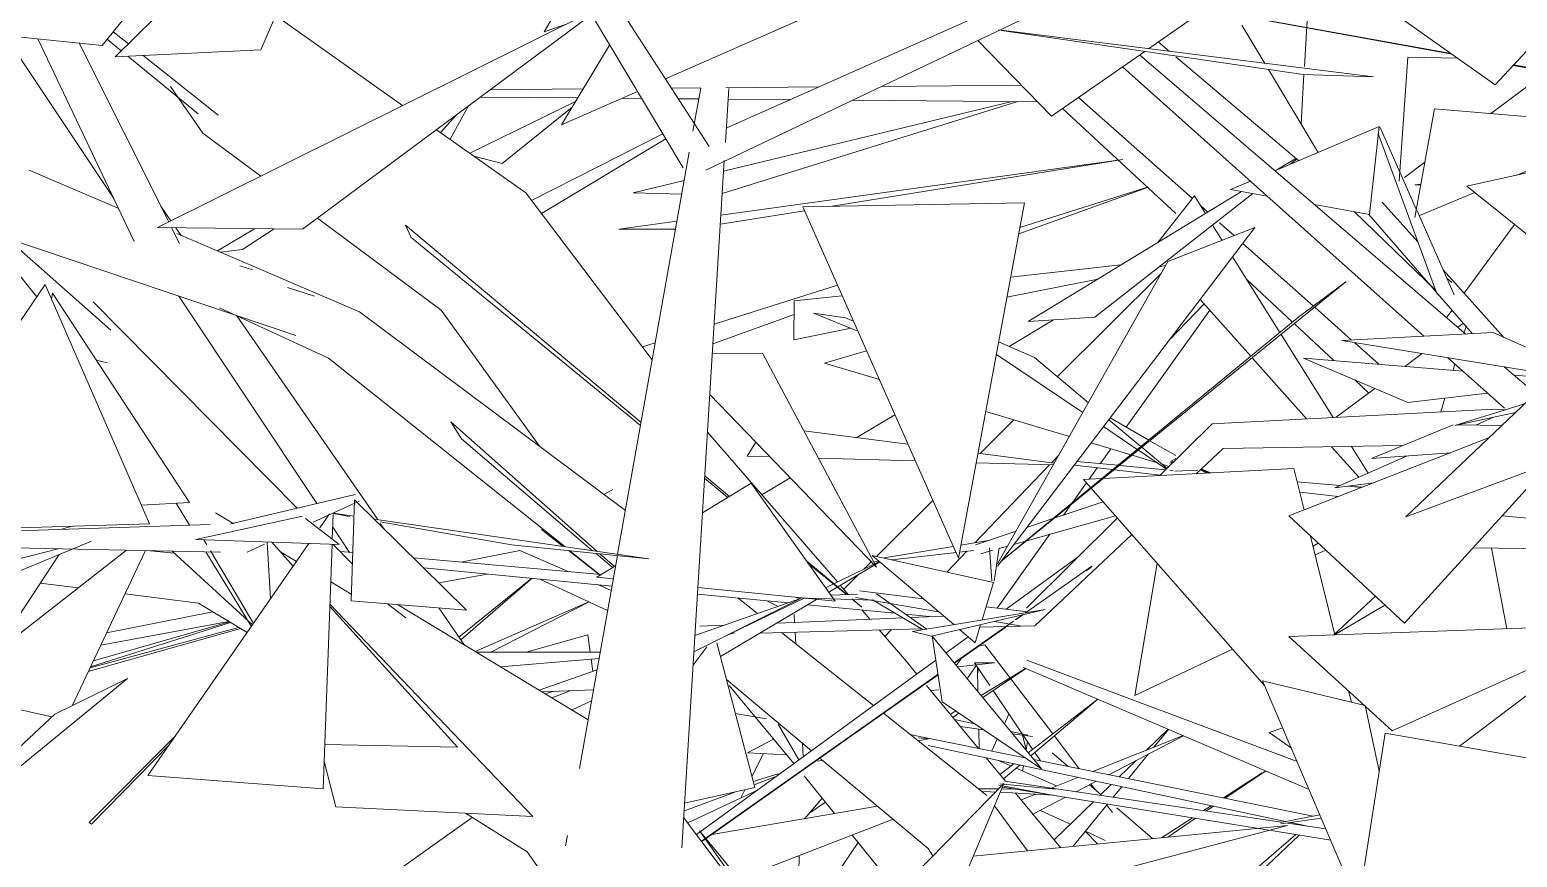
# Model space of a CAD drawing. Header units: millimetres. Extents: x 78096 to 288885, y -20632 to 149556.
# Drawn here: x 249843.1 to 250220.4, y 93831.7 to 94041.6 of the extents above; entities that cross this region are included whole.
import ezdxf

# ---------------------------------------------------------------- set-up
doc = ezdxf.new("R2010")
doc.units = ezdxf.units.MM
doc.layers.add('G-IMPT', color=8, linetype='Continuous', lineweight=9)
doc.layers.add('L-PLNT', color=71, linetype='Continuous', lineweight=9)

# ---------------------------------------------------------------- blocks, each defined once
blk = doc.blocks.new('ZZ-V - Tree Broadleaf 2 - 3dtree rotund SIMPLU-4826084-TOMH A-A')
at = {"layer": 'G-IMPT'}
for p, q in [((24518.36, 94027.67), (24562.38, 94074.97)), ((24307.91, 94029.13), (24378.81, 94060.38)), ((24430.41, 94036.8), (24457.58, 94055.72)), ((24284.3, 94053.43), (24277.11, 94041.05)), ((24492.95, 94045.67), (24518.36, 94027.67)), ((24277.11, 94041.05), (24282.8, 94043.06)), ((24454.13, 94042.79), (24459.95, 94033.09)), ((24470.64, 94043.99), (24469.96, 94032.28)), ((24293.72, 94037.72), (24281.49, 94017.49)), ((24405.81, 94019.66), (24387.12, 94038.89)), ((24432.91, 94038.54), (24435.76, 94036.13)), ((24405.81, 94019.66), (24429.45, 94036.13)), ((24428.13, 94035.21), (24510.92, 93964.44)), ((24437.35, 94034.78), (24468.52, 94008.4)), ((24494.04, 94003.21), (24496.23, 94034.62)), ((24508.81, 94034.43), (24496.23, 94034.62)), ((24423.85, 94032.23), (24500.27, 93963.88)), ((24460.87, 94031.55), (24473.48, 94010.51)), ((24469.85, 94030.26), (24469.12, 94017.78)), ((24281.49, 94017.49), (24300.76, 94025.98)), ((24528.53, 94028.71), (24517.19, 94020.32)), ((24497.98, 93993.99), (24502.97, 94021.53)), ((24537.94, 94018.56), (24502.97, 94021.53)), ((24488.92, 94017.07), (24462.49, 94005.84)), ((24486.48, 93994.76), (24488.92, 94017.07)), ((24488.72, 94015.26), (24503.67, 93974.46)), ((24489.18, 94016.85), (24498.36, 93996.09)), ((24575.28, 94016.35), (24511.21, 94001.9)), ((24543.25, 94012.82), (24523.87, 94004.76)), ((24463, 94006.06), (24467.82, 94008.99)), ((24468.05, 94008.8), (24466.38, 94007.49)), ((24500.52, 94008), (24495.35, 94004.18)), ((24456.29, 94003.21), (24451.24, 94001.06)), ((24399.91, 93967.63), (24453.99, 94000.57)), ((24456.87, 94000.05), (24416.82, 93968.72)), ((24432.77, 93987.64), (24442.05, 93999.45)), ((24442.05, 93999.45), (24444.85, 93995)), ((24460.55, 93999.4), (24451.24, 94001.06)), ((24513.19, 94000.31), (24499.18, 93994.48)), ((24534.22, 93983.43), (24511.21, 94001.9)), ((24342.72, 93996.71), (24398.95, 93997.72)), ((24342.72, 93996.71), (24382.22, 93907.57)), ((24398.95, 93997.72), (24382.22, 93907.57)), ((24486.48, 93994.76), (24472.53, 93997.26)), ((24482.72, 93995.44), (24503.31, 93975.45)), ((24489.72, 93997.88), (24498.78, 93987.81)), ((24498.54, 93995.69), (24507.95, 93974.42)), ((24241.93, 93992.03), (24301.7, 93942.02)), ((24241.93, 93992.03), (24243.38, 93988.9)), ((24446.68, 93992.08), (24449.11, 93988.2)), ((24486.32, 93994.79), (24512.65, 93964.53)), ((24301.55, 93941.2), (24243.38, 93988.9)), ((24457.4, 93991.44), (24392.08, 93905.59)), ((24435.34, 93982.83), (24457.4, 93991.44)), ((24451.74, 93984), (24463.76, 93964.86)), ((24435.34, 93982.83), (24392.15, 93906.14)), ((24505.16, 93980.72), (24520.56, 93963.6)), ((24480.52, 93977.64), (24392.98, 93906.77)), ((24480.52, 93977.64), (24468.15, 93968.47)), ((24506.1, 93978.6), (24507.38, 93977.51)), ((24443.53, 93973.21), (24456.38, 93958.81)), ((24353.54, 93968.58), (24345.43, 93969.74)), ((24345.43, 93969.74), (24356.68, 93965.2)), ((24353.54, 93968.58), (24355.56, 93967.72)), ((24393.07, 93906.87), (24468.15, 93968.47)), ((24399.91, 93967.63), (24416.82, 93968.72)), ((24510.32, 93967.2), (24508.9, 93966.16)), ((24511.02, 93966.4), (24510.53, 93964.76)), ((24401.46, 93958.45), (24392.41, 93962.48)), ((24464.09, 93964.33), (24477.29, 93943.29)), ((24319.76, 93959.38), (24332.48, 93959.55)), ((24332.48, 93959.55), (24361.38, 93905.33)), ((24348.2, 93957.04), (24358.92, 93960.15)), ((24391.82, 93959.28), (24413.75, 93944.5)), ((24401.46, 93958.45), (24415.17, 93947.02)), ((24456.75, 93958.39), (24470.54, 93942.94)), ((24496.24, 93947.07), (24469.73, 93958.33)), ((24469.73, 93958.33), (24510.13, 93955.06)), ((24499.86, 93959.47), (24495.49, 93956.24)), ((24506.38, 93958.41), (24520.71, 93945.6)), ((24348.2, 93957.04), (24362.14, 93952.87)), ((24508.16, 93956.82), (24507.7, 93955.26)), ((24520.69, 93956.08), (24528.56, 93949.35)), ((24523.11, 93954.01), (24532.65, 93953.24)), ((24487.88, 93950.61), (24478.02, 93943.33)), ((24319.12, 93949.12), (24361.38, 93905.33)), ((24496.24, 93947.07), (24516.42, 93949.43)), ((24505.58, 93948.16), (24504.55, 93944.71)), ((24389.13, 93944.8), (24410.35, 93938.46)), ((24420.33, 93942.71), (24428.48, 93935.92)), ((24420.66, 93943.15), (24430.47, 93937.55)), ((24518.12, 93945.42), (24446.58, 93941.68)), ((24513.46, 93941.33), (24517.97, 93943.34)), ((24521.01, 93945.24), (24518.12, 93945.42)), ((24253.42, 93942.19), (24256.13, 93937.88)), ((24253.42, 93942.19), (24290.57, 93909.32)), ((24342.96, 93939.89), (24369.4, 93936.49)), ((24419, 93940.96), (24427.58, 93935.18)), ((24446.58, 93941.68), (24433.33, 93928.53)), ((24256.13, 93937.88), (24289.38, 93909.49)), ((24330.77, 93937.05), (24328.63, 93933.44)), ((24415.84, 93936.81), (24425.9, 93933.81)), ((24427.85, 93935), (24435, 93930.18)), ((24428.73, 93935.71), (24435.16, 93930.34)), ((24430.78, 93937.37), (24437.35, 93933.62)), ((24449.34, 93935.42), (24442.53, 93929.01)), ((24494.98, 93936.14), (24449.34, 93935.42)), ((24476.86, 93935.86), (24483.78, 93928.11)), ((24481.9, 93935.94), (24486.15, 93929.16)), ((24334.42, 93933.28), (24328.63, 93933.44)), ((24371.29, 93932.24), (24346.67, 93932.93)), ((24406.29, 93931.25), (24386.72, 93931.8)), ((24387.16, 93934.21), (24406.55, 93931.71)), ((24421.33, 93930.05), (24411.58, 93931.22)), ((24412.24, 93932.08), (24422.65, 93931.14)), ((24426.25, 93933.7), (24432.58, 93931.81)), ((24433.86, 93931.43), (24435.7, 93930.88)), ((24435.8, 93931.65), (24436.57, 93932.08)), ((24435.99, 93932.07), (24437.35, 93932.84)), ((24477.7, 93925.4), (24495.87, 93933.49)), ((24323.72, 93923.02), (24317.81, 93927.87)), ((24317.85, 93928.5), (24324.11, 93923.26)), ((24418.53, 93927.76), (24413.97, 93927.52)), ((24459.86, 93875.26), (24413.97, 93927.52)), ((24467.33, 93930.3), (24418.94, 93927.78)), ((24433.41, 93928.61), (24421.69, 93930.01)), ((24423.04, 93931.1), (24434.84, 93930.03)), ((24435.85, 93929.94), (24436.64, 93929.8)), ((24437.14, 93929.65), (24442.96, 93929.88)), ((24443.62, 93930.04), (24445.18, 93929.15)), ((24443.66, 93930.08), (24445.88, 93929.18)), ((24443.8, 93930.21), (24446.18, 93929.2)), ((24467.33, 93930.3), (24469.9, 93919.82)), ((24292.27, 93923.76), (24294.51, 93925.02)), ((24317.26, 93919.09), (24329.61, 93926.61)), ((24329.61, 93926.61), (24350.94, 93896.67)), ((24468.14, 93926.99), (24479.05, 93926)), ((24478.58, 93923.2), (24468.79, 93924.37)), ((24477.7, 93925.4), (24487.47, 93926.66)), ((24480.99, 93925.82), (24484.49, 93925.5)), ((24482.5, 93925.77), (24484.74, 93925.6)), ((24406.52, 93917.73), (24418.89, 93921.91)), ((24396.27, 93911.09), (24422.03, 93918.34)), ((24422.52, 93917.79), (24399.46, 93894.89)), ((24399.52, 93915.36), (24406.16, 93917.61)), ((24520.07, 93918.32), (24544.68, 93916.01)), ((24276.44, 93914.9), (24281.96, 93910.56)), ((24386.56, 93910.98), (24396.83, 93914.45)), ((24426.18, 93913.61), (24401.59, 93890.45)), ((24471.53, 93913.18), (24477.68, 93888.16)), ((24137.5, 93883.38), (24171.15, 93909.64)), ((24176, 93909.54), (24157.36, 93870.18)), ((24225.36, 93909.27), (24228.53, 93908.99)), ((24283.29, 93909.52), (24290.94, 93903.51)), ((24290.18, 93908.82), (24294.43, 93905.19)), ((24291.27, 93908.7), (24294.91, 93905.48)), ((24363.33, 93907.64), (24380.89, 93910.58)), ((24365.3, 93907.2), (24381.72, 93909.06)), ((24382.51, 93909.15), (24386.06, 93909.56)), ((24382.84, 93910.9), (24389.74, 93912.06)), ((24387.87, 93908.73), (24390.96, 93909.6)), ((24390.7, 93901.81), (24390.09, 93910.18)), ((24391.3, 93901.8), (24392.57, 93910.18)), ((24392.46, 93910.02), (24394.69, 93910.65)), ((24472.16, 93910.62), (24473.44, 93911.42)), ((24472.71, 93908.41), (24475.42, 93909.58)), ((24243.97, 93907.64), (24291.58, 93903.46)), ((24246.54, 93905.11), (24294.3, 93900.53)), ((24290.47, 93902.78), (24295.22, 93905.67)), ((24343.63, 93906.93), (24353.87, 93898.36)), ((24353.79, 93898.36), (24344.03, 93906.36)), ((24348.49, 93900.1), (24362.22, 93906.72)), ((24362.25, 93906.69), (24349.29, 93898.98)), ((24360.35, 93908.31), (24381.01, 93890.74)), ((24360.35, 93908.31), (24391.08, 93901.4)), ((24360.87, 93906.7), (24362.09, 93906.83)), ((24394.3, 93894.64), (24412.62, 93907.96)), ((24416.01, 93905.59), (24399.2, 93893.75)), ((24399.26, 93893.76), (24416.01, 93905.59)), ((24414.65, 93904.41), (24416.1, 93905.44)), ((24426.93, 93872.74), (24432.65, 93906.25)), ((24290.47, 93902.78), (24294.63, 93902.36)), ((24388.2, 93891.93), (24391.08, 93901.4)), ((24315.08, 93883.86), (24342.1, 93897.33)), ((24342.1, 93897.33), (24315.33, 93887.96)), ((24315.98, 93898.46), (24339.01, 93896.25)), ((24316.09, 93900.19), (24350.94, 93896.67)), ((24346.22, 93897.15), (24321.8, 93882.61)), ((24322.39, 93887.51), (24343.04, 93897.47)), ((24360.77, 93896.98), (24341.13, 93897.57)), ((24349.82, 93898.24), (24356.6, 93898.45)), ((24355.21, 93897.24), (24357.7, 93895.16)), ((24357.7, 93895.16), (24355.22, 93897.19)), ((24356.11, 93897.61), (24377.17, 93894.01)), ((24357.12, 93899.32), (24373.32, 93897.28)), ((24374.2, 93889.61), (24361.43, 93898.57)), ((24333.62, 93896.77), (24336.43, 93895.35)), ((24343.92, 93895.78), (24366.1, 93893.65)), ((24373.24, 93889.45), (24360.43, 93896.99)), ((24368.81, 93893.39), (24375.68, 93892.73)), ((24370.56, 93889.01), (24404.17, 93894.57)), ((24404.17, 93894.57), (24375.34, 93887.82)), ((24389.22, 93895.28), (24399.79, 93893.95)), ((24322.81, 93890.58), (24316.59, 93890.32)), ((24372.84, 93889.69), (24331.87, 93888.6)), ((24368.18, 93892.43), (24336.43, 93891.13)), ((24340.49, 93893.31), (24340.62, 93891.3)), ((24378.52, 93892.85), (24370.08, 93892.51)), ((24396.15, 93891.6), (24381.15, 93881.03)), ((24381.18, 93880.99), (24396.18, 93891.59)), ((24381.22, 93880.93), (24394.22, 93890.06)), ((24386.43, 93886.12), (24387.84, 93890.74)), ((24401.59, 93890.45), (24387.64, 93890.08)), ((24391.38, 93891.57), (24397.87, 93890.46)), ((24398.47, 93893.24), (24396.61, 93891.92)), ((24396.71, 93891.96), (24398.54, 93893.25)), ((24288.19, 93888.15), (24272.53, 93883.72)), ((24288.19, 93888.15), (24288.79, 93883.73)), ((24330.53, 93849.39), (24320.89, 93886.08)), ((24323.8, 93888.21), (24325.45, 93888.63)), ((24340.78, 93888.84), (24340.98, 93885.83)), ((24370.56, 93889.01), (24375.34, 93887.82)), ((24378.1, 93871.12), (24375.54, 93887.83)), ((24403.29, 93854.15), (24375.54, 93887.83)), ((24379.06, 93883.56), (24384.66, 93887.63)), ((24382.48, 93889.49), (24386.43, 93886.12)), ((24259.92, 93883.71), (24291.31, 93883.73)), ((24266.05, 93880.01), (24291.02, 93882.14)), ((24318.35, 93885.1), (24314.86, 93880.35)), ((24426.93, 93872.74), (24451.77, 93884.47)), ((24290.51, 93879.27), (24275.8, 93874.12)), ((24289.02, 93881.97), (24289.44, 93878.89)), ((24315.74, 93837.53), (24376.48, 93881.69)), ((24377.03, 93878.13), (24317.01, 93835.84)), ((24317.02, 93835.83), (24377.05, 93878)), ((24317.1, 93835.73), (24377.04, 93878.06)), ((24130.18, 93872.27), (24152.23, 93867.33)), ((24289.6, 93874.16), (24276.48, 93873.71)), ((24277.37, 93873.17), (24279.28, 93873.81)), ((24279.04, 93872.16), (24283.72, 93873.96)), ((24284.21, 93869.09), (24289.12, 93871.45)), ((24378.1, 93871.12), (24403.29, 93854.15)), ((24481.18, 93873.93), (24481.89, 93871.05)), ((24325.59, 93868.18), (24333.49, 93866.84)), ((24336.43, 93865.53), (24341.73, 93856.43)), ((24342.62, 93860.62), (24342.84, 93857.23)), ((24369.91, 93862.88), (24399.09, 93856.98)), ((24374.65, 93861.73), (24371.97, 93861.24)), ((24372.1, 93862), (24374.65, 93861.73)), ((24374.54, 93860.04), (24465.18, 93840.82)), ((24490.44, 93863.17), (24484.08, 93822.23)), ((24490.44, 93863.17), (24617.88, 93841.06)), ((24346.39, 93856.08), (24347.59, 93856.25)), ((24401.33, 93856.53), (24472.23, 93842.19)), ((24330.11, 93850.99), (24336.43, 93852.93)), ((24335.92, 93852.2), (24330.34, 93850.11)), ((24330.53, 93849.39), (24312.7, 93845.45)), ((24325.46, 93848.27), (24312.71, 93843.48)), ((24313.52, 93840.47), (24331.2, 93848.77)), ((24361.25, 93817.26), (24393.71, 93850.4)), ((24373.02, 93801.34), (24393.71, 93850.4)), ((24387.29, 93849.1), (24392.4, 93849.06)), ((24388.08, 93848.47), (24391.63, 93848.28)), ((24392.49, 93849.99), (24405.98, 93847.5)), ((24406.79, 93848.97), (24392.69, 93850.35)), ((24392.79, 93848.22), (24406.32, 93847.49)), ((24393.14, 93849.06), (24396.22, 93849.04)), ((24393.48, 93849.51), (24476.64, 93836.08)), ((24394, 93851.05), (24464.2, 93840.63)), ((24319.61, 93837.5), (24361.64, 93844.69)), ((24347.64, 93846.74), (24343.24, 93841.54)), ((24258.82, 93841.82), (24238.32, 93827.23)), ((24326.55, 93826.25), (24365.62, 93841.36)), ((24463.91, 93840.57), (24473.89, 93842.52)), ((24464.02, 93840.18), (24474.27, 93841.63)), ((24466.53, 93840.54), (24470.41, 93839.71)), ((24382.35, 93817.79), (24465.66, 93839.82)), ((24385.96, 93832.02), (24465.66, 93839.82)), ((24465.68, 93840.41), (24475.41, 93838.97))]:
    blk.add_line(p, q, dxfattribs=at)
blk = doc.blocks.new('ZZ-V - Tree Broadleaf 2 - 3dtree rotund SIMPLU-4826109-TOMH A-A')
at = {"layer": 'G-IMPT'}
for p, q in [((24520.94, 94102.64), (24318.11, 94006.02)), ((24519.46, 94104.03), (24323.31, 94016.66)), ((24168.27, 94034.77), (24230.83, 94096.27)), ((24205.24, 94036.51), (24230.94, 94096.26)), ((24264.52, 94096.21), (24318.96, 94012.04)), ((24164.96, 94037.63), (24208.5, 94091.24)), ((24507.46, 94035.38), (24414.84, 94052.25)), ((24414.84, 94052.25), (24507.2, 94035.57)), ((24290.24, 94046.76), (24178.97, 93991.46)), ((24215.83, 93991.02), (24291.99, 94047.63)), ((24289.08, 94045.47), (24312.4, 94006.56)), ((24125.95, 94041.64), (24164.96, 94037.63)), ((24167.8, 94041.12), (24171.63, 94038.08)), ((24171.63, 94038.08), (24167.8, 94041.12)), ((24241.17, 94022.37), (24210.62, 94044.02)), ((24487.48, 94029.63), (24392.4, 94041.58)), ((24469.65, 94030.27), (24393.11, 94041.43)), ((24140.38, 94040.16), (24167.94, 93998.8)), ((24148.64, 94039.31), (24173.13, 93987.92)), ((24159.1, 94038.23), (24181.86, 93992.89)), ((24166.24, 94039.19), (24169.8, 94036.28)), ((24168.27, 94034.77), (24205.24, 94036.51)), ((24171.45, 94034.92), (24189.3, 94020.3)), ((24175.37, 94035.11), (24194.44, 94019.95)), ((24194.44, 94019.95), (24175.37, 94035.11)), ((24469.65, 94030.27), (24487.48, 94029.63)), ((24544.34, 94028.67), (24522.92, 94032.57)), ((24523.05, 94032.71), (24544.84, 94028.77)), ((24190.55, 94015.37), (24182.33, 94027.26)), ((24287.01, 94026.61), (24263.45, 94026.41)), ((24316.86, 94026.86), (24309.41, 94026.8)), ((24316.81, 94026.76), (24314.86, 94015.87)), ((24323.93, 94026.67), (24323.08, 94013.05)), ((24346.78, 94027.12), (24323.16, 94026.92)), ((24398.14, 94027.55), (24362.68, 94027.25)), ((24257.94, 94022.32), (24253.24, 94013.83)), ((24258.25, 94010.27), (24285.05, 94023.38)), ((24285.63, 94024.34), (24260.93, 94024.54)), ((24284.23, 94022.01), (24266.45, 94007.69)), ((24301.82, 94024.2), (24296.82, 94024.24)), ((24316.33, 94024.08), (24311.14, 94024.13)), ((24397.24, 94023.42), (24322.28, 94000.05)), ((24322.63, 94005.76), (24395.87, 94023.43)), ((24339.54, 94023.89), (24323.76, 94024.02)), ((24402.2, 94023.37), (24355.35, 94023.76)), ((24412.69, 94024.45), (24441.55, 93998.81)), ((24250.83, 94015.53), (24254.86, 94020.03)), ((24408.64, 94021.64), (24437.35, 93994.97)), ((24205.2, 94004.49), (24190.55, 94015.37)), ((24272.44, 94000.22), (24249.8, 94016.26)), ((24273.89, 93998.3), (24307.21, 94015.22)), ((24307.96, 94013.96), (24276.41, 93994.98)), ((24313.91, 94010.54), (24295.74, 93908.58)), ((24259.26, 94009.56), (24266.45, 94007.69)), ((24322.8, 94008.45), (24312, 93834.11)), ((24321.94, 93994.62), (24423.87, 94008.7)), ((24350.16, 93996.84), (24422.77, 94008.52)), ((24169.16, 93996.24), (24146.42, 94005.96)), ((24299.72, 94000.24), (24312.63, 94003.35)), ((24304.53, 93957.93), (24272.44, 94000.22)), ((24299.72, 94000.24), (24312.02, 93999.9)), ((24430.2, 94001.61), (24397.49, 93989.85)), ((24397.79, 93991.46), (24430.13, 94001.68)), ((24499.51, 94002.43), (24498.03, 94002.24)), ((24499.47, 94002.22), (24498.03, 94002.24)), ((24179.85, 93996.9), (24182.43, 93993.18)), ((24321.8, 93992.28), (24343.16, 93995.72)), ((24443.59, 93997), (24445.44, 93995.36)), ((24135.08, 93993.73), (24167.19, 93965.46)), ((24251, 93970.48), (24219.59, 93993.81)), ((24296.05, 93991.05), (24310.8, 93993.08)), ((24448.45, 93992.68), (24452.15, 93989.39)), ((24523.28, 93992.21), (24510.52, 93974.76)), ((24135.91, 93989.21), (24148.41, 93973.89)), ((24140.76, 93988.73), (24214.11, 93964.08)), ((24215.83, 93991.02), (24178.97, 93991.46)), ((24182.6, 93991.41), (24184.6, 93987.43)), ((24183.65, 93991.4), (24184.99, 93989.47)), ((24230.29, 93970.1), (24183.94, 93989.92)), ((24194.21, 93985.53), (24203.65, 93991.16)), ((24200.57, 93985.86), (24208.59, 93991.1)), ((24310.43, 93991.01), (24296.05, 93991.05)), ((24200.57, 93985.86), (24195.03, 93985.17)), ((24454.35, 93987.43), (24472.27, 93971.52)), ((24199.91, 93981.71), (24203.08, 93980.76)), ((24395.45, 93978.87), (24423.44, 93981.96)), ((24434.75, 93981.79), (24433.11, 93981.46)), ((24150.52, 93976.98), (24107.6, 93914.1)), ((24176.97, 93916.31), (24150.52, 93976.98)), ((24320.23, 93966.94), (24351.52, 93976.84)), ((24417.53, 93978.35), (24394.51, 93973.77)), ((24407.26, 93953.61), (24433.7, 93979.91)), ((24455.36, 93978.24), (24466.95, 93967.48)), ((24152.36, 93974.8), (24152.16, 93973.22)), ((24187.17, 93921.7), (24152.36, 93974.8)), ((24214.46, 93920.29), (24162.7, 93972.63)), ((24184.43, 93974.06), (24219.47, 93921.47)), ((24211.98, 93976.2), (24218.81, 93974.04)), ((24340.49, 93972.82), (24340.48, 93963)), ((24340.49, 93972.82), (24352.71, 93974.16)), ((24222.43, 93958.28), (24194.78, 93971.05)), ((24199.12, 93969.04), (24234.87, 93917.36)), ((24297.72, 93919.69), (24230.29, 93970.1)), ((24275.94, 93935.97), (24251, 93970.48)), ((24340.49, 93969.35), (24319.92, 93961.96)), ((24424.76, 93940.81), (24445.94, 93970.51)), ((24435.76, 93963), (24444.51, 93972.11)), ((24472.6, 93971.22), (24481.95, 93962.91)), ((24507.43, 93970.53), (24506.03, 93968.62)), ((24354.97, 93965.89), (24340.48, 93963)), ((24395.06, 93961.3), (24406.31, 93968.04)), ((24467.42, 93967.03), (24477.47, 93957.7)), ((24302.05, 93961.2), (24305.3, 93962.23)), ((24479.5, 93962.79), (24517.87, 93964.8)), ((24479.5, 93962.79), (24533.45, 93954)), ((24482.68, 93962.27), (24488.86, 93956.78)), ((24536.23, 93956.65), (24517.87, 93964.8)), ((24166.32, 93957.14), (24163.48, 93957.84)), ((24282.36, 93910.51), (24222.43, 93958.28)), ((24539.45, 93959.72), (24495.68, 93918.04)), ((24482.76, 93952.79), (24486.33, 93949.47)), ((24525.83, 93946.74), (24508.13, 93941.21)), ((24356.46, 93938.16), (24366.1, 93943.94)), ((24387.7, 93934.14), (24396.27, 93942.67)), ((24523.52, 93944.54), (24508.13, 93941.21)), ((24351.51, 93901.55), (24318.53, 93939.57)), ((24487.02, 93932.85), (24507.7, 93941.41)), ((24520.05, 93941.24), (24508.96, 93941.39)), ((24418.15, 93931.55), (24420.84, 93935.32)), ((24516.72, 93938.07), (24466.01, 93918.3)), ((24386.34, 93911.49), (24405.33, 93931.28)), ((24405.84, 93931.81), (24407.69, 93933.74)), ((24487.02, 93932.85), (24507.09, 93934.31)), ((24495.34, 93891.14), (24532.16, 93931.62)), ((24536.8, 93933.35), (24495.68, 93918.04)), ((24332.32, 93923.68), (24339.51, 93928)), ((24415.33, 93927.59), (24417.42, 93930.52)), ((24229.16, 93923.76), (24197.58, 93916.3)), ((24411.11, 93921.67), (24414.69, 93926.7)), ((24187.17, 93921.7), (24174.9, 93921.05)), ((24187.11, 93915.97), (24183.71, 93921.52)), ((24230.18, 93922.04), (24218.47, 93916.73)), ((24228.11, 93896.74), (24228.99, 93922.36)), ((24257.42, 93894.42), (24228.99, 93922.36)), ((24361.48, 93908.06), (24375.72, 93922.23)), ((24408.86, 93918.52), (24410.73, 93921.14)), ((24095.11, 93912.97), (24192.39, 93916.14)), ((24176.97, 93916.31), (24107.6, 93914.1)), ((24188.77, 93912.34), (24215.83, 93918.21)), ((24193.75, 93919.06), (24198.41, 93916.27)), ((24225.1, 93911.03), (24216.52, 93917.67)), ((24220.17, 93915.26), (24222.65, 93918.82)), ((24223.35, 93912.38), (24223.58, 93918.7)), ((24223.58, 93918.89), (24227.73, 93918.17)), ((24228.85, 93918.22), (24223.59, 93918.98)), ((24303.62, 93907.44), (24233.95, 93917.49)), ((24235.52, 93916.81), (24268.84, 93911)), ((24235.52, 93916.41), (24236.54, 93914.94)), ((24495.34, 93891.14), (24466.01, 93918.3)), ((24157.33, 93915.68), (24154.38, 93914.9)), ((24188.77, 93912.34), (24225.1, 93911.03)), ((24190.78, 93912.27), (24191.56, 93910.95)), ((24223.46, 93915.48), (24227.74, 93909.06)), ((24392.03, 93894.92), (24405.4, 93913.66)), ((24094.48, 93911.21), (24195.03, 93909.15)), ((24107.14, 93889.09), (24162.29, 93911.91)), ((24154.06, 93908.51), (24119.1, 93855.47)), ((24126.47, 93902.99), (24154.11, 93910.07)), ((24183.26, 93908.83), (24176.18, 93909.54)), ((24176.6, 93852.51), (24217.43, 93911.31)), ((24182.8, 93909.25), (24203.13, 93890.71)), ((24201.74, 93892.07), (24191.24, 93909.23)), ((24192.46, 93909.44), (24203.36, 93891.05)), ((24206.19, 93911.17), (24201.75, 93909.15)), ((24207.7, 93897.29), (24206.86, 93911.69)), ((24213.47, 93905.6), (24208, 93911.65)), ((24210.18, 93909.24), (24214.29, 93906.78)), ((24221.06, 93849.06), (24223.3, 93911.09)), ((24228.43, 93906.16), (24223.56, 93911.08)), ((24270.93, 93909.56), (24256, 93906.58)), ((24303.62, 93907.44), (24268.84, 93911)), ((24270.93, 93909.56), (24283.17, 93904.19)), ((24291.16, 93903.49), (24283.65, 93909.48)), ((24379.22, 93904.07), (24384.3, 93909.36)), ((24512.67, 93910.18), (24533.03, 93909.94)), ((24517.48, 93910.13), (24521.3, 93889.7)), ((24295.68, 93908.25), (24286.05, 93854.22)), ((24358.18, 93904.77), (24360.09, 93906.67)), ((24158.86, 93900.05), (24149.28, 93901.26)), ((24222.96, 93901.6), (24228.17, 93898.48)), ((24262.71, 93903.56), (24250.42, 93901.3)), ((24255.49, 93887.54), (24273.98, 93902.48)), ((24255.93, 93886.9), (24274.03, 93902.48)), ((24275.98, 93902.29), (24293.2, 93894.34)), ((24353.11, 93899.72), (24356.93, 93903.53)), ((24189.45, 93896.17), (24170.79, 93898.54)), ((24290.73, 93900.88), (24294.1, 93899.4)), ((24331.26, 93893.54), (24326.31, 93897.47)), ((24354.27, 93898.37), (24352.23, 93900.73)), ((24477.43, 93888.15), (24488, 93897.94)), ((24193.03, 93894.01), (24166.1, 93888.63)), ((24201.75, 93888.72), (24189.45, 93896.17)), ((24255.09, 93859.62), (24222.73, 93895.37)), ((24274.22, 93842.04), (24222.75, 93895.9)), ((24228.11, 93896.74), (24257.42, 93894.42)), ((24237.38, 93896.01), (24242.01, 93892.43)), ((24288.25, 93866.6), (24239.9, 93895.81)), ((24250.35, 93894.98), (24256.86, 93885.56)), ((24288.43, 93896.54), (24259.64, 93883.88)), ((24263.55, 93883.71), (24288.49, 93896.51)), ((24359.73, 93892.08), (24357.67, 93894.46)), ((24490.41, 93895.7), (24477.64, 93888.16)), ((24161.46, 93878.83), (24200.08, 93889.74)), ((24161.92, 93879.81), (24199.6, 93890.03)), ((24162.02, 93880.01), (24197.55, 93891.27)), ((24162.76, 93881.58), (24197.29, 93891.42)), ((24197.13, 93891.52), (24164.64, 93885.55)), ((24202.83, 93890.28), (24201.86, 93891.87)), ((24552.34, 93890.8), (24466.06, 93887.75)), ((24492.24, 93863.82), (24552.34, 93890.8)), ((24360.68, 93870.2), (24337.3, 93888.75)), ((24368.58, 93881.88), (24362.06, 93889.4)), ((24363.53, 93887.71), (24365.23, 93889.49)), ((24492.24, 93863.82), (24466.06, 93887.75)), ((24547.15, 93888.47), (24509.34, 93859.89)), ((24381.67, 93880.39), (24382.89, 93882.1)), ((24388.94, 93885.61), (24387.54, 93885.37)), ((24388.94, 93885.61), (24406.13, 93863.04)), ((24371.65, 93878.18), (24368.58, 93881.88)), ((24391.39, 93881.04), (24381.99, 93880)), ((24384.46, 93877), (24386.71, 93880.35)), ((24391.39, 93881.04), (24386.24, 93881.04)), ((24386.24, 93881.04), (24390.14, 93875.26)), ((24387.02, 93879.88), (24387.15, 93873.75)), ((24387.06, 93878.25), (24387.3, 93879.47)), ((24387.96, 93872.75), (24399.25, 93879.62)), ((24388.36, 93872.27), (24399.33, 93879.59)), ((24471.15, 93848.93), (24398.73, 93879.84)), ((24399.57, 93881.75), (24468.1, 93856.06)), ((24171.37, 93877.1), (24101.47, 93819.72)), ((24152.94, 93867.99), (24171.37, 93877.1)), ((24344.89, 93858.72), (24323.33, 93876.78)), ((24340.47, 93855.51), (24324.01, 93875.26)), ((24387.24, 93859.38), (24374.07, 93875.26)), ((24459.37, 93876.46), (24485.35, 93870.22)), ((24459.37, 93876.46), (24502.93, 93774.62)), ((24377.23, 93874.17), (24375.12, 93873.99)), ((24390.98, 93874.02), (24401.03, 93859.13)), ((24399.9, 93858.26), (24417.58, 93871.81)), ((24400.56, 93857.47), (24417.6, 93871.8)), ((24152.94, 93867.99), (24101.33, 93819.92)), ((24389.43, 93847.39), (24363.16, 93868.24)), ((24380.11, 93867.98), (24381.51, 93868.83)), ((24380.75, 93867.2), (24382.34, 93868.26)), ((24393.87, 93865.59), (24395.01, 93868.04)), ((24485.35, 93870.22), (24488.95, 93853.57)), ((24381.19, 93866.67), (24386.34, 93865.57)), ((24382.69, 93864.86), (24388.59, 93864.06)), ((24387.34, 93864.23), (24387.43, 93859.34)), ((24395.48, 93863.63), (24399.84, 93862.71)), ((24429.94, 93858.89), (24435.42, 93864.21)), ((24431.8, 93859.63), (24435.51, 93864.17)), ((24461.06, 93863.38), (24464.48, 93864.52)), ((24461.06, 93863.38), (24466.66, 93859.43)), ((24161.69, 93840.57), (24183.56, 93862.53)), ((24162.29, 93840.11), (24182, 93860.28)), ((24221.47, 93860.36), (24255.09, 93859.62)), ((24328.7, 93858.23), (24335.3, 93861.71)), ((24390.64, 93858.69), (24392.06, 93861.72)), ((24395.96, 93863.06), (24401.01, 93862.37)), ((24399.38, 93859.04), (24398.42, 93862.72)), ((24399.36, 93858.93), (24399.72, 93861.06)), ((24406.54, 93862.5), (24412.86, 93854.2)), ((24416.34, 93853.49), (24439.25, 93862.58)), ((24420.35, 93852.68), (24439.27, 93862.57)), ((24224.29, 93844.51), (24221.31, 93856.01)), ((24328.7, 93858.23), (24338.61, 93857.74)), ((24329.79, 93852.23), (24332.78, 93858.03)), ((24374.49, 93833.93), (24347.07, 93856.9)), ((24394.17, 93851.02), (24389.28, 93856.92)), ((24392.4, 93856.25), (24395.51, 93854.89)), ((24401.57, 93858.32), (24403.01, 93856.19)), ((24406.01, 93858.23), (24410.06, 93854.76)), ((24423, 93852.15), (24427.27, 93856.3)), ((24425.33, 93851.68), (24430.44, 93857.96)), ((24176.6, 93852.51), (24221.06, 93849.06)), ((24350.8, 93842.84), (24343.05, 93852.42)), ((24392.73, 93852.76), (24396.22, 93855.44)), ((24393.64, 93851.65), (24397.76, 93855.12)), ((24396.81, 93854.32), (24407.07, 93849.82)), ((24398.45, 93853.6), (24398.68, 93854.92)), ((24405.76, 93849.3), (24412.53, 93851.99)), ((24449.44, 93846.8), (24459.27, 93853.11)), ((24460.16, 93853.67), (24449.88, 93846.71)), ((24326.98, 93846.79), (24328.04, 93848.84)), ((24412.08, 93848.36), (24417.14, 93851.01)), ((24415.47, 93850.14), (24418.37, 93847.66)), ((24415.82, 93850.32), (24416.85, 93848.95)), ((24418.16, 93847.46), (24420.98, 93850.19)), ((24421.49, 93846.97), (24423.66, 93849.63)), ((24224.29, 93844.51), (24274.22, 93842.04)), ((24344.5, 93843.03), (24348.49, 93845.69)), ((24399.69, 93833.37), (24391.34, 93844.78)), ((24408.12, 93834.19), (24396.65, 93848.03)), ((24398.11, 93846.27), (24401.86, 93847.76)), ((24401.12, 93842.64), (24409.36, 93846.94)), ((24406.5, 93836.14), (24416.45, 93845.8)), ((24411.33, 93834.51), (24420.06, 93845.22)), ((24419.89, 93844.96), (24421.31, 93843.1)), ((24444.41, 93843.57), (24446.35, 93844.81)), ((24446.9, 93844.7), (24445.09, 93843.47)), ((24161.69, 93840.57), (24162.29, 93840.11)), ((24272.78, 93833.07), (24257.12, 93842.88)), ((24342.75, 93801.73), (24312.48, 93841.85)), ((24403.01, 93843.62), (24410.36, 93840.23)), ((24422.36, 93844.24), (24431.43, 93836.47)), ((24433.7, 93836.7), (24441.57, 93841.74)), ((24442.35, 93841.62), (24435.32, 93836.85)), ((24283.01, 93837.22), (24282.56, 93834.65)), ((24330.46, 93818.83), (24316.49, 93838.4)), ((24316.49, 93838.4), (24362.36, 93782.99)), ((24366.85, 93822.98), (24355.24, 93837.34)), ((24414.43, 93838.31), (24417.48, 93835.11)), ((24414.45, 93838.34), (24419.47, 93836.02)), ((24431.33, 93806.2), (24467.79, 93837.51)), ((24468.66, 93837.37), (24433.23, 93803.92)), ((24293.99, 93803.18), (24272.78, 93833.07)), ((24351.61, 93827.84), (24356.73, 93835.5)), ((24375.75, 93832.07), (24374.49, 93833.93)), ((24341.51, 93812.73), (24341.76, 93832.13))]:
    blk.add_line(p, q, dxfattribs=at)

msp = doc.modelspace()

# ---------------------------------------------------------------- block references
at = {"layer": 'L-PLNT'}
for name in ['ZZ-V - Tree Broadleaf 2 - 3dtree rotund SIMPLU-4826109-TOMH A-A', 'ZZ-V - Tree Broadleaf 2 - 3dtree rotund SIMPLU-4826084-TOMH A-A']:
    msp.add_blockref(name, (225696.455, 0), dxfattribs=at)

doc.saveas('drawing.dxf')
